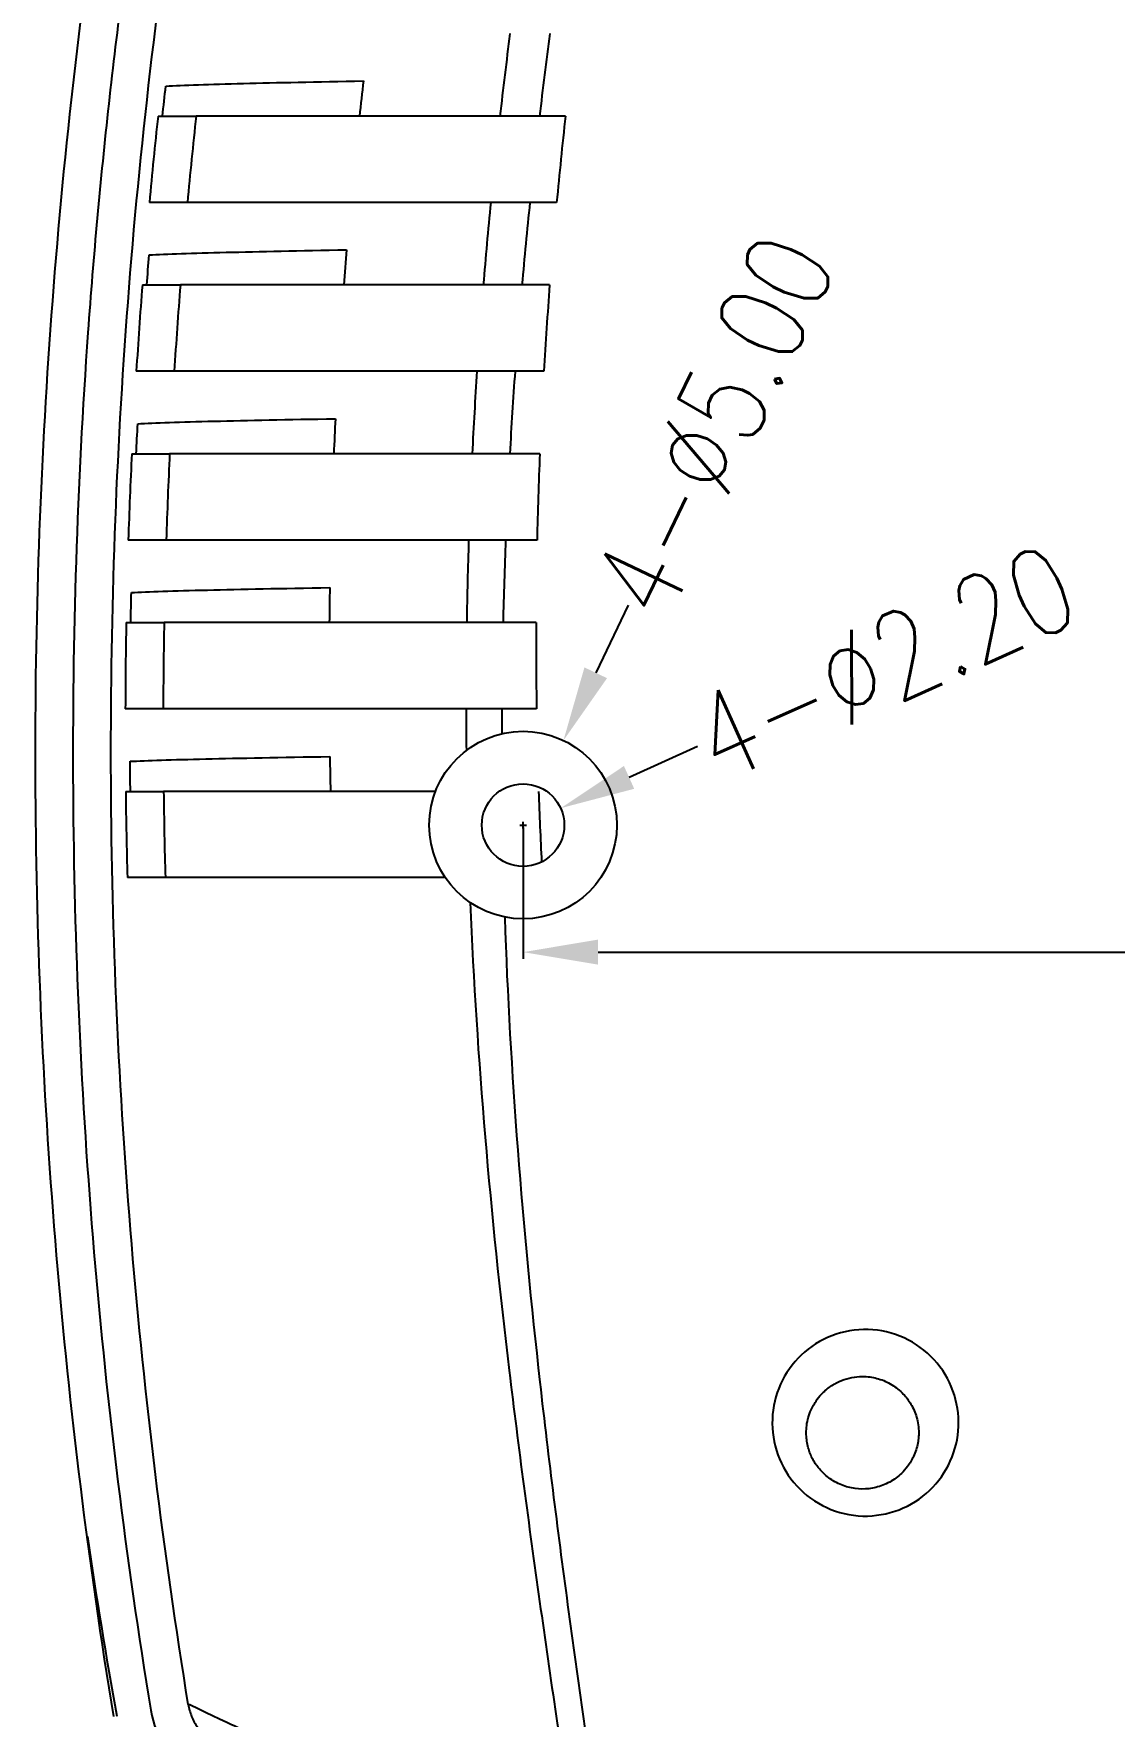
# Model space of a CAD drawing. Header units: inches. Extents: x 259 to 852, y 525 to 700.
# Drawn here: x 452.11 to 480.92, y 569.28 to 614.14 of the extents above; entities that cross this region are included whole.
import ezdxf

# ---------------------------------------------------------------- set-up
doc = ezdxf.new("R2010")
doc.units = ezdxf.units.IN
doc.layers.add('13', color=7, linetype='Continuous')
doc.styles.get("Standard").update_dxf_attribs({"font": 'txt.shx', "width": 0.8})
doc.dimstyles.get("Standard").update_dxf_attribs({"dimtxt": 2.3, "dimasz": 2, "dimexe": 0.18, "dimexo": 0.0625, "dimgap": 0.09, "dimtad": 0, "dimzin": 0, "dimdsep": 46, "dimtxsty": 'Standard', "dimcen": 0.09, "dimclrd": 4, "dimclre": 4, "dimclrt": 3, "dimadec": 0, "dimazin": 0, "dimtfac": 1, "dimtofl": 0, "dimtmove": 0, "dimatfit": 3, "dimfxl": 0, "dimtolj": 1, "dimtzin": 0, "dimarcsym": 0})

# ---------------------------------------------------------------- blocks, each defined once
blk = doc.blocks.new('*D24')
at = {"color": 4, "lineweight": -2}
for p, q in [((465.156, 592.982), (465.156, 589.478)), ((509.156, 592.982), (509.156, 589.478)), ((467.156, 589.658), (483.693, 589.658)), ((507.156, 589.658), (490.62, 589.658))]:
    blk.add_line(p, q, dxfattribs=at)
at = {"color": 4}
for points in [[(467.156, 589.992), (467.156, 589.325), (465.156, 589.658)], [(507.156, 589.992), (507.156, 589.325), (509.156, 589.658)]]:
    blk.add_solid(points, dxfattribs=at)
at = {"layer": 'Defpoints', "color": 0}
for p in [(465.156, 593.045), (509.156, 593.045), (509.156, 589.658)]:
    blk.add_point(p, dxfattribs=at)
at = {"color": 3, "insert": (487.156, 589.658), "char_height": 2.3, "attachment_point": 5}
blk.add_mtext('\\A1;44.00', dxfattribs=at)
blk = doc.blocks.new('*D25')
at = {"color": 4, "lineweight": -2}
for p, q in [((469.807, 595.138), (467.983, 594.317)), ((465.156, 592.955), (465.156, 593.135)), ((465.066, 593.045), (465.246, 593.045))]:
    blk.add_line(p, q, dxfattribs=at)
at = {"color": 4}
blk.add_solid([(467.846, 594.621), (468.12, 594.013), (466.159, 593.496)], dxfattribs=at)
at = {"layer": 'Defpoints', "color": 0}
for p in [(466.159, 593.496), (464.153, 592.593)]:
    blk.add_point(p, dxfattribs=at)
at = {"color": 3, "insert": (474.783, 597.378), "char_height": 2.3, "attachment_point": 5, "rotation": 24.2342}
blk.add_mtext('\\A1;4-∅2.20', dxfattribs=at)
blk = doc.blocks.new('*D26')
at = {"color": 4, "lineweight": -2}
for p, q in [((467.956, 598.911), (467.094, 597.106)), ((465.156, 592.955), (465.156, 593.135)), ((465.066, 593.045), (465.246, 593.045))]:
    blk.add_line(p, q, dxfattribs=at)
at = {"color": 4}
blk.add_solid([(466.793, 597.249), (467.395, 596.962), (466.233, 595.301)], dxfattribs=at)
at = {"layer": 'Defpoints', "color": 0}
for p in [(466.233, 595.301), (464.08, 590.788)]:
    blk.add_point(p, dxfattribs=at)
at = {"color": 3, "insert": (470.24, 603.697), "char_height": 2.3, "attachment_point": 5, "rotation": 64.4897}
blk.add_mtext('\\A1;4-∅5.00', dxfattribs=at)

msp = doc.modelspace()

# ---------------------------------------------------------------- linework, layer by layer
at = {"layer": '13', "color": 7}
for p, q in [((455.424, 611.945), (456.439, 611.945)), ((456.207, 609.645), (455.193, 609.645)), ((455.006, 607.445), (456.019, 607.445)), ((455.856, 605.145), (454.845, 605.145)), ((454.723, 602.945), (455.734, 602.945)), ((455.642, 600.645), (454.631, 600.645)), ((454.575, 598.445), (455.586, 598.445)), ((455.562, 596.145), (454.552, 596.145)), ((454.562, 593.945), (455.573, 593.945)), ((455.619, 591.645), (454.607, 591.645))]:
    msp.add_line(p, q, dxfattribs=at)
for radius in [2.5, 1.1]:
    msp.add_circle((465.156, 593.045), radius, dxfattribs=at)
for points, knots in [([(459.177, 667.562), (459.591, 663.413), (459.953, 657.202), (459.784, 648.936), (459.305, 642.752), (458.61, 637.624), (457.86, 633.514), (457.319, 630.958), (456.862, 628.937), (456.421, 626.926), (455.723, 623.398), (454.86, 618.348), (454.07, 612.273), (453.331, 604.153), (453, 593.968), (453.556, 581.644), (454.567, 573.489), (455.229, 569.446)], [0, 0, 0, 0, 0.125, 0.1875, 0.25, 0.3125, 0.34375, 0.375, 0.390625, 0.40625, 0.4375, 0.5, 0.5625, 0.625, 0.75, 0.875, 1, 1, 1, 1]), ([(456.231, 569.604), (454.908, 577.757), (454.216, 585.959), (454.149, 598.338), (454.29, 602.487), (454.899, 610.72), (455.366, 614.813), (456.311, 620.919), (456.667, 622.948), (457.456, 626.996), (457.915, 629.011), (459.24, 635.063), (459.89, 639.129), (461.159, 651.319), (461.039, 659.471), (460.193, 667.641)], [0, 0, 0, 0, 0.25, 0.25, 0.375, 0.375, 0.5, 0.5, 0.5625, 0.5625, 0.625, 0.625, 0.75, 0.75, 1, 1, 1, 1]), ([(454.242, 569.284), (452.91, 577.423), (452.211, 585.719), (452.108, 602.17), (452.69, 610.353), (454.218, 620.529), (454.564, 622.562), (455.334, 626.621), (455.773, 628.648), (457.133, 634.725), (457.814, 638.788), (459.126, 651.016), (459.005, 659.221), (458.182, 667.462)], [0, 0, 0, 0, 0.25, 0.25, 0.5, 0.5, 0.5625, 0.5625, 0.625, 0.625, 0.75, 0.75, 1, 1, 1, 1]), ([(455.631, 612.745), (456.08, 612.769), (456.809, 612.793), (458.592, 612.84), (459.647, 612.862), (460.899, 612.885)], [0, 0, 0, 0, 0.5, 0.5, 1, 1, 1, 1]), ([(466.287, 611.945), (465.006, 611.945), (463.807, 611.945), (461.699, 611.945), (460.8, 611.945), (459.168, 611.945), (458.439, 611.945), (457.236, 611.945), (456.744, 611.945), (456.439, 611.945)], [0, 0, 0, 0, 0.25, 0.25, 0.5, 0.5, 0.75, 0.75, 1, 1, 1, 1]), ([(466.052, 609.645), (464.778, 609.645), (463.583, 609.645), (461.466, 609.645), (460.555, 609.645), (458.903, 609.645), (458.178, 609.645), (456.989, 609.645), (456.507, 609.645), (456.207, 609.645)], [0, 0, 0, 0, 0.25, 0.25, 0.5, 0.5, 0.75, 0.75, 1, 1, 1, 1]), ([(455.189, 608.245), (455.632, 608.269), (456.348, 608.292), (458.129, 608.338), (459.191, 608.36), (460.452, 608.382)], [0, 0, 0, 0, 0.5, 0.5, 1, 1, 1, 1]), ([(465.865, 607.445), (464.579, 607.445), (463.38, 607.445), (461.265, 607.445), (460.359, 607.445), (458.722, 607.445), (457.993, 607.445), (456.8, 607.445), (456.319, 607.445), (456.019, 607.445)], [0, 0, 0, 0, 0.25, 0.25, 0.5, 0.5, 0.75, 0.75, 1, 1, 1, 1]), ([(465.711, 605.145), (464.426, 605.145), (463.23, 605.145), (461.105, 605.145), (460.187, 605.145), (457.703, 605.145), (456.451, 605.145), (455.856, 605.145)], [0, 0, 0, 0, 0.25, 0.25, 0.5, 0.5, 1, 1, 1, 1]), ([(454.883, 603.745), (455.321, 603.768), (456.025, 603.791), (457.808, 603.836), (458.878, 603.858), (460.153, 603.879)], [0, 0, 0, 0, 0.5, 0.5, 1, 1, 1, 1]), ([(465.602, 602.945), (464.301, 602.945), (463.101, 602.945), (460.977, 602.945), (460.062, 602.945), (457.595, 602.945), (456.329, 602.945), (455.734, 602.945)], [0, 0, 0, 0, 0.25, 0.25, 0.5, 0.5, 1, 1, 1, 1]), ([(465.53, 600.645), (464.224, 600.645), (463.018, 600.645), (460.879, 600.645), (459.952, 600.645), (457.459, 600.645), (456.23, 600.645), (455.642, 600.645)], [0, 0, 0, 0, 0.25, 0.25, 0.5, 0.5, 1, 1, 1, 1]), ([(454.714, 599.245), (455.148, 599.268), (455.844, 599.29), (457.633, 599.334), (458.714, 599.355), (460.003, 599.376)], [0, 0, 0, 0, 0.5, 0.5, 1, 1, 1, 1]), ([(465.503, 598.445), (464.181, 598.445), (462.977, 598.445), (460.84, 598.445), (459.914, 598.445), (457.431, 598.445), (456.178, 598.445), (455.586, 598.445)], [0, 0, 0, 0, 0.25, 0.25, 0.5, 0.5, 1, 1, 1, 1]), ([(465.517, 596.145), (464.189, 596.145), (462.976, 596.145), (460.821, 596.145), (459.881, 596.145), (457.365, 596.145), (456.151, 596.145), (455.562, 596.145)], [0, 0, 0, 0, 0.25, 0.25, 0.5, 0.5, 1, 1, 1, 1]), ([(454.68, 594.745), (455.112, 594.767), (455.799, 594.789), (457.597, 594.831), (458.701, 594.852), (460.004, 594.872)], [0, 0, 0, 0, 0.5, 0.5, 1, 1, 1, 1]), ([(462.824, 593.945), (460.948, 593.945), (459.441, 593.945), (456.97, 593.945), (456.058, 593.945), (455.573, 593.945)], [0, 0, 0, 0, 0.5, 0.5, 1, 1, 1, 1]), ([(463.085, 591.645), (461.144, 591.645), (459.564, 591.645), (457.022, 591.645), (456.114, 591.645), (455.619, 591.645)], [0, 0, 0, 0, 0.5, 0.5, 1, 1, 1, 1]), ([(463.748, 590.979), (463.917, 586.813), (464.29, 582.637), (465.034, 576.442), (465.31, 574.389), (465.887, 570.303), (466.179, 568.272), (466.522, 566.243)], [0, 0, 0, 0, 0.5, 0.5, 0.75, 0.75, 1, 1, 1, 1]), ([(467.277, 565.995), (466.941, 568.014), (466.655, 570.035), (466.104, 574.099), (465.844, 576.141), (465.152, 582.298), (464.816, 586.45), (464.675, 590.591)], [0, 0, 0, 0, 0.25, 0.25, 0.5, 0.5, 1, 1, 1, 1]), ([(476.727, 576.658), (476.669, 576.345), (476.429, 575.742), (475.757, 575.026), (474.844, 574.624), (473.831, 574.594), (472.888, 574.977), (472.168, 575.683), (471.792, 576.601), (471.779, 577.579), (472.14, 578.483), (472.812, 579.197), (473.724, 579.6), (474.738, 579.629), (475.681, 579.245), (476.401, 578.539), (476.777, 577.623), (476.785, 576.972), (476.727, 576.658)], [0, 0, 0, 0, 0.062516, 0.124996, 0.187442, 0.249874, 0.312268, 0.374757, 0.43742, 0.500129, 0.56267, 0.6251, 0.687488, 0.749894, 0.812356, 0.874918, 0.937458, 1, 1, 1, 1]), ([(475.681, 576.571), (475.69, 576.62), (475.702, 576.711), (475.712, 576.942), (475.669, 577.249), (475.518, 577.601), (475.295, 577.898), (475.001, 578.137), (474.642, 578.298), (474.295, 578.354), (473.985, 578.337), (473.71, 578.27), (473.442, 578.147), (473.244, 578.003), (473.086, 577.848), (472.941, 577.667), (472.786, 577.374), (472.711, 577.064), (472.703, 576.798), (472.72, 576.618), (472.756, 576.45), (472.807, 576.296), (472.871, 576.156), (472.943, 576.031), (473.073, 575.85), (473.292, 575.634), (473.634, 575.44), (474.005, 575.342), (474.386, 575.34), (474.763, 575.433), (475.05, 575.592), (475.263, 575.772), (475.429, 575.96), (475.589, 576.23), (475.658, 576.449), (475.681, 576.571)], [0, 0, 0, 0, 0.01663, 0.030602, 0.077003, 0.117689, 0.152816, 0.193187, 0.232267, 0.270622, 0.297881, 0.326899, 0.357828, 0.39079, 0.405313, 0.430915, 0.467576, 0.515264, 0.536262, 0.556115, 0.574829, 0.592412, 0.608874, 0.624226, 0.638481, 0.679046, 0.718167, 0.756375, 0.793265, 0.832973, 0.875868, 0.896344, 0.923858, 0.958412, 1, 1, 1, 1]), ([(466.156, 565.942), (463.387, 566.728), (460.993, 567.6), (458.469, 568.584), (457.807, 568.863), (456.715, 569.372), (456.292, 569.584), (456.231, 569.604)], [0, 0, 0, 0, 0.5, 0.5, 0.75, 0.75, 1, 1, 1, 1]), ([(456.231, 569.604), (456.249, 569.493), (456.279, 569.386), (456.362, 569.18), (456.416, 569.08), (456.543, 568.897), (456.616, 568.813), (456.782, 568.662), (456.873, 568.596), (456.97, 568.54)], [0, 0, 0, 0, 0.25, 0.25, 0.5, 0.5, 0.75, 0.75, 1, 1, 1, 1])]:
    msp.add_open_spline(points, degree=3, knots=knots, dxfattribs=at)
for points in [[(464.807, 614.145), (464.712, 613.411), (464.623, 612.678), (464.539, 611.945)], [(465.603, 611.945), (465.69, 612.678), (465.783, 613.411), (465.881, 614.145)], [(460.899, 612.885), (460.863, 612.571), (460.827, 612.258), (460.793, 611.945)], [(455.542, 611.945), (455.571, 612.211), (455.601, 612.478), (455.631, 612.745)], [(455.424, 611.945), (455.341, 611.179), (455.264, 610.412), (455.193, 609.645)], [(456.439, 611.945), (456.356, 611.179), (456.279, 610.412), (456.207, 609.645)], [(466.287, 611.945), (466.202, 611.179), (466.124, 610.411), (466.052, 609.645)], [(464.294, 609.645), (464.223, 608.911), (464.156, 608.178), (464.096, 607.445)], [(465.136, 607.445), (465.2, 608.178), (465.271, 608.911), (465.347, 609.645)], [(460.452, 608.382), (460.426, 608.07), (460.402, 607.757), (460.378, 607.445)], [(455.125, 607.445), (455.145, 607.711), (455.167, 607.978), (455.189, 608.245)], [(455.006, 607.445), (454.946, 606.678), (454.892, 605.912), (454.845, 605.145)], [(456.019, 607.445), (455.959, 606.678), (455.905, 605.912), (455.856, 605.145)], [(465.865, 607.445), (465.807, 606.678), (465.755, 605.911), (465.711, 605.145)], [(463.926, 605.145), (463.878, 604.411), (463.836, 603.678), (463.8, 602.945)], [(464.811, 602.945), (464.852, 603.678), (464.899, 604.411), (464.952, 605.145)], [(460.153, 603.879), (460.137, 603.568), (460.123, 603.256), (460.109, 602.945)], [(454.843, 602.945), (454.856, 603.211), (454.869, 603.478), (454.883, 603.745)], [(454.723, 602.945), (454.687, 602.178), (454.656, 601.412), (454.631, 600.645)], [(455.734, 602.945), (455.698, 602.178), (455.667, 601.411), (455.642, 600.645)], [(465.602, 602.945), (465.571, 602.178), (465.547, 601.411), (465.53, 600.645)], [(463.706, 600.645), (463.683, 599.911), (463.665, 599.178), (463.654, 598.445)], [(464.632, 598.445), (464.649, 599.178), (464.672, 599.911), (464.701, 600.645)], [(460.003, 599.376), (459.998, 599.065), (459.994, 598.755), (459.991, 598.445)], [(454.698, 598.445), (454.702, 598.711), (454.708, 598.978), (454.714, 599.245)], [(454.575, 598.445), (454.562, 597.678), (454.554, 596.911), (454.552, 596.145)], [(455.586, 598.445), (455.572, 597.678), (455.564, 596.911), (455.562, 596.145)], [(465.503, 598.445), (465.5, 597.678), (465.505, 596.91), (465.517, 596.145)], [(463.638, 596.145), (463.639, 595.775), (463.641, 595.405), (463.645, 595.036)], [(464.595, 595.481), (464.595, 595.702), (464.596, 595.923), (464.598, 596.145)], [(460.004, 594.872), (460.009, 594.563), (460.015, 594.254), (460.022, 593.945)], [(454.688, 593.945), (454.684, 594.211), (454.682, 594.478), (454.68, 594.745)], [(454.562, 593.945), (454.571, 593.178), (454.586, 592.411), (454.607, 591.645)], [(455.573, 593.945), (455.582, 593.178), (455.598, 592.411), (455.619, 591.645)], [(465.572, 593.945), (465.593, 593.317), (465.62, 592.689), (465.651, 592.062)], [(453.546, 574.076), (453.774, 572.477), (454.036, 570.882), (454.327, 569.291)], [(455.229, 569.446), (455.349, 568.716), (455.816, 568.044), (456.459, 567.678)]]:
    msp.add_open_spline(points, degree=3, dxfattribs=at)

# ---------------------------------------------------------------- dimensions: what is measured, and where the dimension line sits
for p1, p2, picture, middle in [((464.08, 590.788), (466.233, 595.301), '*D26', (470.24, 603.697)), ((464.153, 592.593), (466.159, 593.496), '*D25', (474.783, 597.378))]:
    dim = msp.add_diameter_dim_2p(p1=p1, p2=p2, text='4-<>', dimstyle='Standard')
    dim.commit()
    dim.dimension.update_dxf_attribs({"geometry": picture, "text_midpoint": middle})
dim = msp.add_linear_dim(base=(509.156, 589.658), p1=(465.156, 593.045), p2=(509.156, 593.045), dimstyle='Standard')
dim.commit()
dim.dimension.update_dxf_attribs({"geometry": '*D24', "text_midpoint": (487.156, 589.658)})

doc.saveas('drawing.dxf')
